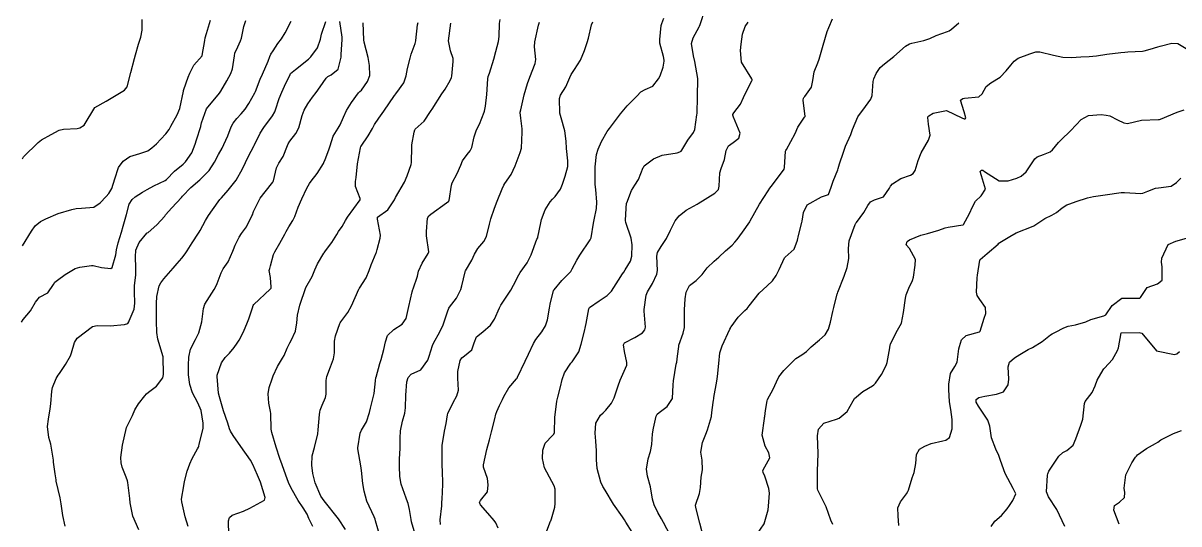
# Model space of a CAD drawing. Header units: metres. Extents: x 298520 to 308411, y 7433745 to 7450750.
# Drawn here: x 304905.3 to 305035.6, y 7438725.1 to 7438781.5 of the extents above; entities that cross this region are included whole.
import ezdxf

# ---------------------------------------------------------------- set-up
doc = ezdxf.new("R2010")
doc.units = ezdxf.units.M
doc.header["$LTSCALE"] = 10
doc.layers.add('Curvas de Nivel 1m', color=11, linetype='Continuous')
doc.layers.add('Curvas de Nivel 5m', color=15, linetype='Continuous')

msp = doc.modelspace()

# ---------------------------------------------------------------- linework, layer by layer
at = {"layer": 'Curvas de Nivel 1m', "flags": 128}
for points, elevation in [([(304964.27, 7438724.02), (304964.8, 7438725.41), (304964.82, 7438725.48), (304964.9, 7438725.7), (304965.29, 7438727.02), (304965.33, 7438727.41), (304965.31, 7438729.03), (304965.22, 7438729.41), (304964.95, 7438729.91), (304964.11, 7438731.42), (304963.9, 7438732.49), (304963.94, 7438733.42), (304964.18, 7438734.23), (304965.01, 7438735.06), (304965.17, 7438735.24), (304965.23, 7438735.41), (304965.29, 7438737.14), (304965.32, 7438737.41), (304965.52, 7438738.95), (304965.61, 7438739.4), (304965.91, 7438740.57), (304966.1, 7438741.4), (304966.37, 7438742.12), (304967.1, 7438743.22), (304967.24, 7438743.39), (304967.98, 7438744.52), (304968.27, 7438745.37), (304968.61, 7438746.83), (304968.76, 7438747.37), (304968.83, 7438747.69), (304969.11, 7438749.36), (304969.18, 7438749.5), (304970.3, 7438750.24), (304971.2, 7438750.84), (304971.68, 7438751.33), (304972.48, 7438752.59), (304972.92, 7438753.31), (304973.05, 7438753.49), (304973.23, 7438753.73), (304973.82, 7438754.72), (304973.95, 7438755.3), (304974.01, 7438756.56), (304973.89, 7438757.3), (304973.3, 7438759.09), (304973.25, 7438759.31), (304973.32, 7438760.71), (304973.37, 7438761.26), (304973.39, 7438761.31), (304973.94, 7438762.7), (304974.32, 7438763.3), (304974.72, 7438763.93), (304975.26, 7438765.29), (304975.3, 7438765.36), (304975.37, 7438765.46), (304976.4, 7438766.27), (304977.39, 7438766.68), (304979.07, 7438766.93), (304979.39, 7438767.03), (304979.52, 7438767.11), (304979.62, 7438767.24), (304980.27, 7438768.37), (304980.9, 7438769.23), (304981.07, 7438769.57), (304981.3, 7438771.22), (304981.32, 7438771.35), (304981.38, 7438773.22), (304981.38, 7438773.3), (304981.42, 7438775.22), (304981.41, 7438775.3), (304981.06, 7438777.22), (304980.91, 7438777.84), (304980.68, 7438779.23), (304980.87, 7438779.9), (304981.56, 7438781.13), (304981.59, 7438781.19), (304981.6, 7438781.22), (304981.63, 7438781.28), (304982.27, 7438783.21)], 737), ([(304905.15, 7438747.86), (304905.35, 7438748.13), (304906.16, 7438749.13), (304906.72, 7438750.11), (304907.19, 7438750.68), (304908.11, 7438751.17), (304908.75, 7438752.08), (304908.93, 7438752.36), (304909.21, 7438752.59), (304910.08, 7438753.21), (304911.22, 7438753.9), (304911.74, 7438754.05), (304913.03, 7438754.23), (304913.23, 7438754.22), (304914.19, 7438754.02), (304915.22, 7438753.88), (304915.36, 7438754.01), (304915.79, 7438755.45), (304915.87, 7438756), (304916.05, 7438756.78), (304916.43, 7438757.99), (304916.62, 7438758.65), (304916.98, 7438759.98), (304917.31, 7438761.14), (304917.62, 7438761.68), (304917.96, 7438761.97), (304918.81, 7438762.48), (304919.33, 7438762.79), (304920.07, 7438763.22), (304921.34, 7438763.82), (304921.5, 7438763.94), (304922.41, 7438764.87), (304923.37, 7438765.65), (304923.51, 7438765.77), (304923.65, 7438765.91), (304924.35, 7438766.93), (304924.74, 7438767.9), (304924.89, 7438768.4), (304925.37, 7438769.89), (304925.38, 7438769.94), (304925.43, 7438770.29), (304926.03, 7438771.88), (304927.46, 7438773.66), (304927.56, 7438773.76), (304927.63, 7438773.86), (304928.3, 7438775.03), (304928.74, 7438775.85), (304928.93, 7438776.41), (304929.16, 7438777.84), (304929.22, 7438778.14), (304929.53, 7438778.86), (304929.85, 7438779.53), (304929.95, 7438779.84), (304930.24, 7438781.15), (304930.46, 7438781.83)], 726), ([(304905.26, 7438766.24), (304905.38, 7438766.46), (304907.04, 7438768.11), (304907.4, 7438768.38), (304908.5, 7438768.99), (304909.41, 7438769.47), (304909.9, 7438769.6), (304911.42, 7438769.67), (304911.74, 7438769.74), (304912.22, 7438770.05), (304913.44, 7438772.03), (304914.71, 7438772.76), (304915.45, 7438773.19), (304916.76, 7438773.99), (304917.08, 7438774.37), (304917.49, 7438775.98), (304917.91, 7438777.57), (304918.01, 7438777.98), (304918.33, 7438779.17), (304918.6, 7438779.97), (304918.76, 7438780.76), (304918.75, 7438781.97)], 724), ([(304910.08, 7438724.87), (304909.82, 7438726.07), (304909.61, 7438727.37), (304909.5, 7438728.07), (304909.08, 7438729.94), (304909.05, 7438730.08), (304908.95, 7438730.75), (304908.78, 7438732.08), (304908.76, 7438732.28), (304908.48, 7438734.09), (304908.24, 7438734.85), (304908.07, 7438736.09), (304908.21, 7438736.9), (304908.39, 7438738.09), (304908.47, 7438738.66), (304908.58, 7438740.08), (304908.65, 7438740.5), (304909.08, 7438741.5), (304909.29, 7438741.87), (304909.43, 7438742.08), (304910.11, 7438743.06), (304910.68, 7438744.06), (304910.8, 7438744.38), (304911.13, 7438745.56), (304911.43, 7438746.06), (304913.15, 7438747.35), (304913.7, 7438747.47), (304915.15, 7438747.44), (304916.75, 7438747.58), (304917.15, 7438747.69), (304917.26, 7438747.87), (304917.31, 7438747.98), (304917.84, 7438749.31), (304917.93, 7438749.97), (304917.89, 7438751.28), (304917.9, 7438751.97), (304918.03, 7438753.15), (304918.06, 7438753.97), (304917.99, 7438755.22), (304918.06, 7438755.97), (304918.42, 7438756.81), (304919.27, 7438757.86), (304919.33, 7438757.9), (304919.43, 7438757.96), (304920.43, 7438758.81), (304921.3, 7438759.8), (304921.36, 7438759.88), (304921.4, 7438759.94), (304922.12, 7438760.74), (304923.2, 7438761.91), (304923.32, 7438762.05), (304924.23, 7438763.01), (304925.26, 7438763.89), (304925.31, 7438763.93), (304925.34, 7438763.96), (304926.32, 7438764.92), (304926.93, 7438765.87), (304927.38, 7438766.73), (304927.78, 7438767.46), (304927.98, 7438767.85), (304928.4, 7438768.86), (304928.78, 7438769.85), (304929, 7438770.27), (304929.43, 7438770.8), (304929.93, 7438771.34), (304930.36, 7438771.83), (304930.8, 7438772.47), (304931.46, 7438773.69), (304931.52, 7438773.82), (304932.06, 7438775.24), (304932.31, 7438775.81), (304932.95, 7438777.24), (304933.16, 7438777.8), (304933.28, 7438778.04), (304933.52, 7438778.43), (304934.07, 7438779.25), (304934.45, 7438779.78), (304934.87, 7438780.46), (304935.56, 7438781.77)], 727), ([(304918.39, 7438724.45), (304917.7, 7438725.97), (304917.4, 7438727.48), (304917.36, 7438727.98), (304917.14, 7438729.78), (304917.09, 7438729.98), (304916.95, 7438730.38), (304916.49, 7438731.52), (304916.38, 7438731.99), (304916.36, 7438732.6), (304916.55, 7438733.99), (304917.01, 7438735.98), (304917.67, 7438737.33), (304917.95, 7438737.97), (304918.35, 7438738.66), (304919.06, 7438739.54), (304919.25, 7438739.77), (304919.47, 7438739.96), (304920.36, 7438740.65), (304921.08, 7438741.58), (304921.15, 7438741.94), (304921.11, 7438743.94), (304920.52, 7438745.95), (304920.4, 7438746.69), (304920.36, 7438747.95), (304920.38, 7438748.74), (304920.38, 7438749.95), (304920.4, 7438750.74), (304920.69, 7438751.95), (304920.86, 7438752.29), (304921.21, 7438752.72), (304922.25, 7438753.92), (304922.69, 7438754.46), (304923.24, 7438755.07), (304923.62, 7438755.54), (304923.85, 7438755.9), (304924.39, 7438756.77), (304925.12, 7438757.89), (304925.17, 7438757.99), (304925.28, 7438758.17), (304925.89, 7438759.29), (304926.23, 7438759.88), (304927.32, 7438761.41), (304927.52, 7438761.66), (304927.69, 7438761.86), (304928.47, 7438762.71), (304929.34, 7438763.84), (304930.07, 7438765.12), (304930.42, 7438765.83), (304930.72, 7438766.48), (304931.39, 7438767.75), (304931.43, 7438767.82), (304932.07, 7438769.15), (304932.46, 7438769.8), (304933.44, 7438771.11), (304933.7, 7438771.53), (304933.81, 7438771.79), (304934.2, 7438773.04), (304934.5, 7438773.78), (304934.81, 7438774.44), (304935.43, 7438775.77), (304935.45, 7438775.81), (304935.49, 7438775.86), (304936.03, 7438776.3), (304937.51, 7438777.5), (304937.64, 7438777.61), (304937.77, 7438777.74), (304938.52, 7438778.74), (304938.85, 7438779.73), (304938.98, 7438780.29), (304939.46, 7438781.72)], 728), ([(304923.94, 7438724.84), (304923.62, 7438725.9), (304923.22, 7438727.59), (304923.21, 7438727.91), (304923.45, 7438729.39), (304923.54, 7438729.9), (304923.82, 7438731.04), (304924.13, 7438731.9), (304924.39, 7438732.48), (304924.99, 7438733.58), (304925.11, 7438733.77), (304925.14, 7438733.89), (304925.2, 7438734.09), (304925.64, 7438735.88), (304925.62, 7438736.48), (304925.4, 7438737.88), (304925.05, 7438738.76), (304924.44, 7438739.9), (304924.13, 7438740.84), (304924, 7438741.9), (304923.98, 7438743.02), (304924.02, 7438743.9), (304924.22, 7438744.79), (304924.76, 7438745.89), (304924.9, 7438746.13), (304925.14, 7438746.65), (304925.49, 7438747.88), (304925.67, 7438749.39), (304925.82, 7438749.88), (304926.88, 7438751.54), (304927.06, 7438751.86), (304927.21, 7438752.21), (304927.65, 7438753.42), (304927.91, 7438753.85), (304928.44, 7438754.64), (304928.99, 7438755.84), (304929.06, 7438756.03), (304929.26, 7438756.52), (304929.68, 7438757.42), (304929.96, 7438757.83), (304930.51, 7438758.6), (304931.13, 7438759.82), (304931.18, 7438759.95), (304931.31, 7438760.3), (304932.08, 7438761.81), (304933.34, 7438763.45), (304933.49, 7438763.64), (304933.56, 7438763.79), (304933.9, 7438765.25), (304934.17, 7438765.78), (304934.64, 7438766.52), (304935.13, 7438767.77), (304935.21, 7438767.96), (304935.4, 7438768.24), (304936.08, 7438769.1), (304936.44, 7438769.75), (304936.81, 7438771.12), (304937.04, 7438771.75), (304937.45, 7438772.46), (304937.98, 7438773.21), (304938.36, 7438773.73), (304938.83, 7438774.37), (304939.49, 7438775.34), (304939.68, 7438775.53), (304940.08, 7438775.71), (304940.86, 7438776.35), (304941.19, 7438777.7), (304941.2, 7438778.02), (304941.31, 7438779.7), (304941.29, 7438779.96), (304941.03, 7438781.71)], 729), ([(304937.99, 7438724.84), (304937.54, 7438725.74), (304937.35, 7438726.2), (304936.9, 7438726.92), (304936.36, 7438727.76), (304935.54, 7438729.16), (304935.25, 7438729.77), (304934.95, 7438730.62), (304934.53, 7438731.77), (304934.27, 7438732.48), (304933.88, 7438733.78), (304933.37, 7438735.43), (304933.3, 7438735.79), (304933.25, 7438737.57), (304933.23, 7438737.79), (304933.05, 7438738.71), (304932.95, 7438739.79), (304933.07, 7438740.5), (304933.4, 7438741.47), (304933.51, 7438741.79), (304934.01, 7438742.86), (304934.59, 7438743.78), (304934.78, 7438744.1), (304935.12, 7438744.93), (304935.39, 7438745.51), (304935.56, 7438745.77), (304936.06, 7438746.85), (304936.19, 7438747.76), (304936.28, 7438748.65), (304936.53, 7438749.75), (304937.2, 7438751.74), (304937.94, 7438753.01), (304938.24, 7438753.73), (304938.53, 7438754.43), (304939.25, 7438755.61), (304939.3, 7438755.68), (304939.33, 7438755.72), (304940.16, 7438756.81), (304940.7, 7438757.71), (304940.91, 7438758.07), (304941.29, 7438758.63), (304941.69, 7438759.31), (304941.92, 7438759.69), (304943.32, 7438761.62), (304943.34, 7438761.65), (304943.35, 7438761.67), (304943.32, 7438761.78), (304942.8, 7438763.14), (304942.81, 7438763.68), (304942.87, 7438764.15), (304943.03, 7438765.68), (304943.39, 7438767.48), (304943.43, 7438767.63), (304943.45, 7438767.67), (304944.23, 7438768.85), (304944.71, 7438769.66), (304944.97, 7438770.11), (304945.43, 7438770.82), (304946.02, 7438771.64), (304947.2, 7438773.37), (304947.38, 7438773.62), (304947.41, 7438773.67), (304947.46, 7438773.73), (304948.27, 7438774.82), (304948.54, 7438775.61), (304948.67, 7438776.44), (304948.98, 7438777.61), (304949.1, 7438778.03), (304949.54, 7438779.26), (304949.61, 7438779.53), (304949.62, 7438779.6), (304949.81, 7438781.35), (304949.87, 7438781.6)], 731), ([(304941.69, 7438724.5), (304940.89, 7438725.7), (304939.26, 7438727.72), (304938.92, 7438728.23), (304938.27, 7438729.73), (304938, 7438730.78), (304937.87, 7438731.74), (304937.94, 7438732.77), (304938.19, 7438733.73), (304938.55, 7438735.26), (304938.6, 7438735.73), (304938.76, 7438737.45), (304938.78, 7438737.72), (304938.82, 7438737.94), (304939.04, 7438738.48), (304939.43, 7438739.34), (304939.5, 7438739.72), (304939.51, 7438741.29), (304939.58, 7438741.72), (304939.99, 7438742.82), (304940.32, 7438743.71), (304940.44, 7438744.38), (304940.46, 7438745.71), (304940.55, 7438746.3), (304941.05, 7438747.7), (304941.08, 7438747.77), (304941.16, 7438747.87), (304941.93, 7438748.93), (304942.37, 7438749.68), (304943.2, 7438751.55), (304943.24, 7438751.63), (304943.26, 7438751.67), (304944.02, 7438752.86), (304944.36, 7438753.66), (304944.58, 7438754.31), (304945.15, 7438755.65), (304945.17, 7438755.73), (304945.26, 7438756.05), (304945.6, 7438757.31), (304945.63, 7438757.65), (304945.3, 7438759.46), (304945.28, 7438759.65), (304945.28, 7438759.67), (304945.3, 7438759.69), (304946.45, 7438760.5), (304947.2, 7438761.63), (304947.33, 7438761.88), (304948.34, 7438763.61), (304948.64, 7438764.32), (304949.09, 7438765.6), (304949.13, 7438765.85), (304949.16, 7438767.6), (304949.18, 7438767.82), (304949.42, 7438769.24), (304949.49, 7438769.53), (304949.54, 7438769.6), (304950.54, 7438770.48), (304951.28, 7438771.58), (304951.34, 7438771.69), (304951.45, 7438771.85), (304952.55, 7438773.56), (304952.91, 7438774.12), (304953.49, 7438775.08), (304953.63, 7438775.4), (304953.67, 7438775.55), (304953.84, 7438777.21), (304953.81, 7438777.55), (304953.53, 7438778.42), (304953.31, 7438779.55), (304953.56, 7438781.55)], 732), ([(304945.6, 7438723.64), (304945.08, 7438725.46), (304945.02, 7438725.65), (304944.9, 7438725.93), (304944.1, 7438727.66), (304943.77, 7438728.82), (304943.65, 7438729.66), (304943.49, 7438731.13), (304943.42, 7438731.67), (304943.08, 7438733.57), (304943.08, 7438733.67), (304943.33, 7438735.35), (304943.47, 7438735.67), (304944.06, 7438736.62), (304944.4, 7438737.66), (304944.52, 7438738.17), (304944.88, 7438739.65), (304944.91, 7438739.8), (304945.08, 7438741.23), (304945.12, 7438741.61), (304945.13, 7438741.65), (304945.55, 7438743.2), (304945.69, 7438743.64), (304946.01, 7438744.75), (304946.19, 7438745.64), (304946.43, 7438746.34), (304947.15, 7438747.02), (304948.06, 7438747.62), (304948.52, 7438748.25), (304948.82, 7438749.61), (304949.2, 7438751.28), (304949.28, 7438751.52), (304949.31, 7438751.6), (304949.79, 7438753.02), (304949.93, 7438753.59), (304950.33, 7438754.5), (304951.02, 7438755.58), (304951.07, 7438755.77), (304950.82, 7438757.58), (304950.8, 7438758.06), (304950.93, 7438759.58), (304951.07, 7438759.82), (304951.31, 7438760.01), (304953.07, 7438761.3), (304953.32, 7438761.48), (304953.35, 7438761.52), (304953.36, 7438761.55), (304953.62, 7438763.27), (304953.71, 7438763.55), (304954.29, 7438764.61), (304954.68, 7438765.54), (304954.89, 7438766.03), (304955.39, 7438766.75), (304955.74, 7438767.17), (304955.92, 7438767.52), (304956.19, 7438768.74), (304956.47, 7438769.52), (304956.78, 7438770.17), (304957.32, 7438771.51), (304957.35, 7438771.61), (304957.45, 7438772.17), (304957.62, 7438773.51), (304957.74, 7438775.25), (304957.78, 7438775.51), (304957.9, 7438775.91), (304958.39, 7438777.5), (304958.65, 7438778.36), (304958.93, 7438779.49), (304959, 7438780.03), (304959.06, 7438781.49), (304959.11, 7438781.95)], 733), ([(304949.64, 7438723.59), (304949.13, 7438725.36), (304949.09, 7438725.6), (304948.9, 7438726.72), (304948.73, 7438727.42), (304948.67, 7438727.6), (304948.52, 7438728.01), (304947.96, 7438729.61), (304947.8, 7438730.47), (304947.77, 7438731.62), (304947.79, 7438732.44), (304947.84, 7438733.62), (304947.84, 7438734.77), (304947.89, 7438735.62), (304948.12, 7438736.71), (304948.37, 7438737.61), (304948.45, 7438738.2), (304948.49, 7438739.61), (304948.59, 7438741.12), (304948.73, 7438741.61), (304949.09, 7438741.97), (304950.19, 7438742.49), (304950.96, 7438743.58), (304951, 7438743.68), (304951.11, 7438744), (304951.49, 7438745.21), (304951.66, 7438745.57), (304952.27, 7438746.69), (304952.69, 7438747.56), (304952.82, 7438747.89), (304953.17, 7438749.01), (304953.32, 7438749.41), (304953.4, 7438749.55), (304954.18, 7438750.55), (304954.67, 7438751.54), (304954.79, 7438751.95), (304955.18, 7438753.53), (304955.19, 7438753.56), (304955.22, 7438753.62), (304955.92, 7438754.85), (304956.24, 7438755.52), (304956.62, 7438756.16), (304957.27, 7438756.93), (304957.57, 7438757.51), (304957.9, 7438758.9), (304958.08, 7438759.5), (304958.5, 7438760.68), (304958.77, 7438761.49), (304959.34, 7438762.86), (304959.53, 7438763.29), (304959.66, 7438763.48), (304960.36, 7438764.47), (304960.81, 7438765.47), (304961.39, 7438766.97), (304961.51, 7438767.46), (304961.61, 7438769.27), (304961.6, 7438769.46), (304961.59, 7438769.62), (304961.44, 7438770.84), (304961.38, 7438771.46), (304961.39, 7438771.52), (304961.45, 7438771.77), (304961.83, 7438773.45), (304962.2, 7438774.73), (304962.48, 7438775.45), (304963.08, 7438777), (304963.13, 7438777.44), (304962.98, 7438778.89), (304963.02, 7438779.44), (304963.44, 7438781.31), (304963.47, 7438781.43), (304963.57, 7438781.65)], 734), ([(304958.88, 7438724.64), (304958.63, 7438725.22), (304958.44, 7438725.49), (304957.73, 7438726.32), (304956.91, 7438727.26), (304956.8, 7438727.51), (304956.81, 7438727.62), (304956.92, 7438727.75), (304957.7, 7438728.73), (304957.77, 7438729.5), (304957.68, 7438730.23), (304957.26, 7438731.51), (304957.25, 7438731.79), (304957.62, 7438733.5), (304957.9, 7438734.6), (304958.16, 7438735.49), (304958.51, 7438736.97), (304958.65, 7438737.49), (304958.75, 7438737.77), (304959.05, 7438738.44), (304959.4, 7438739.14), (304959.55, 7438739.48), (304960.11, 7438740.43), (304960.98, 7438741.46), (304961.03, 7438741.52), (304961.08, 7438741.65), (304961.94, 7438743.45), (304962.32, 7438744.24), (304962.86, 7438745.43), (304963.14, 7438745.88), (304963.83, 7438746.74), (304964.23, 7438747.42), (304964.47, 7438748.11), (304964.69, 7438749.41), (304964.75, 7438749.86), (304965.15, 7438751.41), (304965.17, 7438751.44), (304965.2, 7438751.48), (304966.09, 7438752.53), (304966.94, 7438753.39), (304967.07, 7438753.55), (304967.23, 7438753.87), (304967.78, 7438754.84), (304968.12, 7438755.38), (304969.27, 7438757.12), (304969.35, 7438757.28), (304969.37, 7438757.36), (304969.64, 7438759.02), (304969.71, 7438759.36), (304970, 7438760.67), (304970.02, 7438761.35), (304969.89, 7438762.8), (304969.84, 7438763.36), (304969.82, 7438764.9), (304969.84, 7438765.36), (304969.99, 7438766.75), (304970.16, 7438767.35), (304970.55, 7438768.2), (304971.18, 7438769.34), (304971.28, 7438769.49), (304971.43, 7438769.68), (304972.68, 7438771.32), (304973.45, 7438772.24), (304973.99, 7438772.77), (304974.51, 7438773.3), (304974.97, 7438773.79), (304975.47, 7438774.06), (304976.32, 7438774.45), (304976.97, 7438775.28), (304977.16, 7438775.61), (304977.51, 7438776.57), (304977.62, 7438777.27), (304977.62, 7438777.37), (304977.52, 7438777.8), (304977.14, 7438779.27), (304977.12, 7438779.69), (304977.29, 7438781.27), (304977.34, 7438781.49), (304977.57, 7438782.12)], 736), ([(304973.99, 7438724.19), (304973.3, 7438725.31), (304973.15, 7438725.57), (304972.9, 7438725.92), (304971.89, 7438727.33), (304970.94, 7438728.9), (304970.69, 7438729.34), (304970.47, 7438729.82), (304970.06, 7438731.35), (304970, 7438732.32), (304969.98, 7438733.35), (304969.91, 7438734.44), (304969.82, 7438735.35), (304969.92, 7438736.46), (304970.44, 7438737.35), (304970.74, 7438737.64), (304971.04, 7438737.93), (304971.67, 7438738.71), (304971.97, 7438739.33), (304972.44, 7438740.69), (304972.66, 7438741.32), (304973.09, 7438742.33), (304973.39, 7438743.01), (304973.41, 7438743.31), (304973.12, 7438744.55), (304973.04, 7438745.31), (304973.14, 7438745.53), (304974.32, 7438746.12), (304975.15, 7438746.65), (304975.44, 7438747), (304975.52, 7438747.29), (304975.36, 7438749.1), (304975.37, 7438749.29), (304975.58, 7438750.9), (304975.73, 7438751.28), (304976.3, 7438752.19), (304976.79, 7438753.27), (304976.84, 7438753.66), (304976.8, 7438755.27), (304976.85, 7438755.68), (304977.26, 7438756.36), (304977.86, 7438757.26), (304978.32, 7438758.23), (304978.86, 7438759.25), (304979.31, 7438759.81), (304980.1, 7438760.45), (304981.32, 7438761.15), (304981.44, 7438761.22), (304983.34, 7438762.4), (304983.73, 7438762.8), (304983.8, 7438763.19), (304983.89, 7438764.66), (304984.05, 7438765.18), (304984.4, 7438766.17), (304984.61, 7438767.18), (304984.87, 7438767.7), (304985.4, 7438768.09), (304986.01, 7438768.57), (304986.17, 7438769.16), (304985.44, 7438770.93), (304985.35, 7438771.17), (304985.35, 7438771.26), (304985.45, 7438771.43), (304986.2, 7438772.41), (304986.57, 7438773.16), (304986.84, 7438773.79), (304987.49, 7438775.03), (304987.53, 7438775.11), (304987.54, 7438775.15), (304987.54, 7438775.19), (304987.49, 7438775.25), (304986.34, 7438777.16), (304986.22, 7438778.47), (304986.3, 7438779.16), (304986.43, 7438780.28), (304986.76, 7438781.16), (304987.07, 7438781.65)], 738), ([(304978.29, 7438723.83), (304977.55, 7438725.26), (304977.32, 7438725.69), (304976.9, 7438726.41), (304976.47, 7438727.27), (304976.31, 7438727.89), (304976.07, 7438729.28), (304975.73, 7438730.51), (304975.62, 7438731.28), (304975.82, 7438732.44), (304976.08, 7438733.28), (304976.22, 7438734.05), (304976.28, 7438735.28), (304976.39, 7438735.91), (304976.72, 7438737.27), (304976.83, 7438737.48), (304977.04, 7438737.68), (304977.95, 7438738.35), (304978.54, 7438739.25), (304978.63, 7438740.8), (304978.66, 7438741.25), (304978.98, 7438743.12), (304979, 7438743.24), (304979.02, 7438743.33), (304979.11, 7438744.02), (304979.25, 7438745.12), (304979.28, 7438745.24), (304979.77, 7438746.61), (304979.9, 7438747.23), (304979.9, 7438748.51), (304979.89, 7438749.23), (304979.97, 7438750.46), (304980.1, 7438751.23), (304980.46, 7438751.97), (304981.22, 7438752.55), (304981.91, 7438753.21), (304982.46, 7438753.98), (304983.25, 7438754.73), (304983.51, 7438754.93), (304983.79, 7438755.18), (304984.54, 7438755.9), (304985.27, 7438756.54), (304985.59, 7438756.85), (304985.85, 7438757.16), (304986.45, 7438757.99), (304987.25, 7438759.15), (304987.27, 7438759.19), (304987.3, 7438759.27), (304988.36, 7438761.13), (304989.34, 7438762.63), (304989.53, 7438762.93), (304989.66, 7438763.12), (304990.4, 7438764.07), (304991.13, 7438765.1), (304991.19, 7438765.29), (304991.28, 7438767.1), (304991.31, 7438767.19), (304991.39, 7438767.31), (304992.37, 7438769.09), (304992.67, 7438769.83), (304993.44, 7438770.94), (304993.5, 7438771.02), (304993.51, 7438771.07), (304993.45, 7438771.62), (304993.27, 7438772.88), (304993.32, 7438773.07), (304993.37, 7438773.17), (304993.47, 7438773.28), (304994.21, 7438774.33), (304994.38, 7438775.06), (304994.52, 7438776.04), (304994.93, 7438777.06), (304995.1, 7438777.48), (304995.53, 7438779.05), (304995.99, 7438780.61), (304996.16, 7438781.04), (304996.57, 7438782.04)], 739), ([(304988.07, 7438723.94), (304988.89, 7438725.12), (304989.34, 7438726.69), (304989.38, 7438727.12), (304989.47, 7438728.58), (304989.42, 7438729.12), (304988.96, 7438730.49), (304988.76, 7438730.92), (304988.74, 7438731.12), (304988.97, 7438731.54), (304989.54, 7438732.55), (304989.4, 7438733.12), (304988.99, 7438733.89), (304988.67, 7438735.13), (304988.91, 7438737), (304988.94, 7438737.12), (304988.95, 7438737.2), (304989.04, 7438737.9), (304989.21, 7438738.97), (304989.25, 7438739.12), (304989.9, 7438740.29), (304990.27, 7438741.11), (304990.52, 7438741.68), (304991.1, 7438742.4), (304991.45, 7438742.74), (304991.77, 7438743.09), (304992.46, 7438743.74), (304993.12, 7438744.18), (304993.64, 7438744.56), (304994.19, 7438745.06), (304995.14, 7438745.87), (304995.76, 7438746.43), (304996.12, 7438747.04), (304996.35, 7438747.85), (304996.61, 7438749.04), (304996.72, 7438749.5), (304997.13, 7438751.03), (304997.14, 7438751.09), (304997.2, 7438751.24), (304997.9, 7438753.02), (304998.24, 7438754.02), (304998.42, 7438755.01), (304998.39, 7438756.14), (304998.47, 7438757.01), (304999.16, 7438758.87), (304999.23, 7438759), (304999.29, 7438759.09), (305000.11, 7438760.2), (305000.58, 7438760.99), (305000.89, 7438761.42), (305001.33, 7438761.64), (305002.34, 7438761.97), (305003.03, 7438762.96), (305003.13, 7438763.18), (305003.35, 7438763.45), (305004.29, 7438764.02), (305005.37, 7438764.42), (305005.68, 7438764.61), (305005.89, 7438764.92), (305006.23, 7438766.07), (305006.59, 7438766.92), (305007.41, 7438768.37), (305007.6, 7438768.91), (305007.43, 7438770.17), (305007.34, 7438770.91), (305007.35, 7438771), (305007.44, 7438771.09), (305007.95, 7438771.4), (305009.45, 7438771.7), (305011.16, 7438770.86), (305011.44, 7438770.74), (305011.54, 7438770.76), (305011.62, 7438770.86), (305011.45, 7438771.53), (305011.01, 7438772.86), (305011.27, 7438773.06), (305011.47, 7438773.1), (305013.08, 7438773.23), (305013.47, 7438773.57), (305013.91, 7438774.41), (305014.43, 7438774.83), (305015.5, 7438775.47), (305016.16, 7438776.15), (305016.68, 7438776.8), (305017.07, 7438777.24), (305017.52, 7438777.6), (305018.84, 7438778.09), (305019.53, 7438778.3), (305019.97, 7438778.31), (305021.52, 7438777.93), (305022.55, 7438777.71), (305023.52, 7438777.67), (305024.57, 7438777.75), (305025.52, 7438777.78), (305026.35, 7438777.85), (305027.53, 7438778.03), (305029.11, 7438778.23), (305029.53, 7438778.27), (305029.87, 7438778.3), (305031.53, 7438778.38), (305031.74, 7438778.41), (305032.4, 7438778.61), (305033.25, 7438778.89), (305033.54, 7438778.96), (305034.85, 7438779.28), (305035.54, 7438779.26), (305036.64, 7438778.56)], 741), ([(304996.61, 7438725.03), (304996.39, 7438725.55), (304995.87, 7438727.04), (304994.94, 7438728.9), (304994.91, 7438729.05), (304994.9, 7438730.99), (304994.9, 7438731.05), (304994.98, 7438733.05), (304994.9, 7438735.05), (304995.02, 7438735.79), (304995.6, 7438736.47), (304997.03, 7438736.91), (304997.34, 7438737.03), (304998.26, 7438737.79), (304998.9, 7438739), (304999.07, 7438739.26), (305000.02, 7438740.04), (305001.08, 7438740.68), (305001.26, 7438740.8), (305001.44, 7438740.98), (305002.11, 7438741.96), (305002.65, 7438742.96), (305002.76, 7438743.31), (305003.07, 7438744.96), (305003.07, 7438745.02), (305003.14, 7438745.42), (305003.92, 7438746.95), (305004.36, 7438747.74), (305004.61, 7438748.94), (305004.81, 7438750.55), (305004.9, 7438750.93), (305005.21, 7438751.67), (305005.62, 7438752.53), (305005.71, 7438752.93), (305005.91, 7438754.26), (305005.94, 7438754.92), (305005.26, 7438756.13), (305004.9, 7438756.57), (305005.01, 7438756.93), (305005.28, 7438757.14), (305006.55, 7438757.64), (305007.28, 7438757.84), (305008.59, 7438758.2), (305009.29, 7438758.46), (305009.61, 7438758.56), (305011.29, 7438758.83), (305011.32, 7438758.83), (305011.35, 7438758.86), (305012.05, 7438760.11), (305012.36, 7438760.85), (305012.7, 7438761.47), (305013.34, 7438762.1), (305013.82, 7438762.83), (305013.37, 7438764.35), (305013.25, 7438764.84), (305013.37, 7438764.98), (305013.53, 7438764.99), (305013.71, 7438764.83), (305015.36, 7438763.79), (305016.39, 7438763.77), (305017.36, 7438764.07), (305017.85, 7438764.3), (305018.41, 7438764.77), (305019.39, 7438766.24), (305019.66, 7438766.49), (305020.38, 7438766.75), (305021.11, 7438767.03), (305021.4, 7438767.28), (305022.05, 7438768.09), (305022.72, 7438768.73), (305023.08, 7438769.06), (305023.42, 7438769.4), (305024.07, 7438770.07), (305024.64, 7438770.7), (305025.45, 7438771.15), (305026.88, 7438771.25), (305027.45, 7438771.19), (305027.87, 7438771.09), (305028.71, 7438770.65), (305029.44, 7438770.3), (305029.86, 7438770.22), (305031.44, 7438770.62), (305033.36, 7438770.68), (305033.44, 7438770.68), (305033.56, 7438770.71), (305035.45, 7438771.5), (305036.23, 7438771.78)], 742), ([(305004.05, 7438724.94), (305003.98, 7438726.02), (305003.96, 7438726.94), (305004.27, 7438727.59), (305004.94, 7438728.51), (305005.1, 7438728.77), (305005.16, 7438728.93), (305005.58, 7438730.3), (305005.78, 7438730.92), (305005.97, 7438731.92), (305006.06, 7438732.92), (305006.39, 7438733.52), (305007, 7438733.87), (305007.71, 7438734.19), (305009.01, 7438734.48), (305009.35, 7438734.54), (305009.79, 7438734.87), (305010.08, 7438735.81), (305010.09, 7438736.87), (305009.93, 7438737.99), (305009.78, 7438738.87), (305009.7, 7438740.25), (305009.7, 7438740.87), (305009.91, 7438742.06), (305010.39, 7438742.87), (305010.63, 7438743.34), (305010.85, 7438744.86), (305010.89, 7438745.11), (305011.14, 7438745.84), (305011.66, 7438746.34), (305013.15, 7438746.77), (305013.24, 7438746.84), (305013.7, 7438748.31), (305013.86, 7438748.83), (305013.85, 7438749.49), (305013.2, 7438750.4), (305012.89, 7438750.84), (305012.82, 7438751.24), (305012.89, 7438752.84), (305012.93, 7438753.14), (305013.2, 7438754.84), (305013.22, 7438754.88), (305013.25, 7438754.91), (305014.01, 7438755.58), (305015.27, 7438756.63), (305015.35, 7438756.73), (305015.45, 7438756.81), (305016.57, 7438757.51), (305017.28, 7438757.91), (305019.2, 7438758.67), (305019.29, 7438758.69), (305019.34, 7438758.71), (305019.4, 7438758.76), (305020.54, 7438759.51), (305021.31, 7438759.9), (305021.84, 7438760.21), (305022.5, 7438760.73), (305022.99, 7438761.06), (305023.33, 7438761.19), (305024.06, 7438761.44), (305025.33, 7438761.86), (305026.02, 7438762), (305027.34, 7438762.2), (305029.14, 7438762.45), (305029.34, 7438762.46), (305029.52, 7438762.46), (305031.34, 7438762.35), (305031.58, 7438762.38), (305032.14, 7438762.61), (305033, 7438762.95), (305033.35, 7438763), (305034.77, 7438763.16), (305035.36, 7438763.57), (305035.87, 7438764.06)], 743), ([(305014.46, 7438724.82), (305014.9, 7438725.43), (305015.66, 7438726.05), (305016.27, 7438726.8), (305016.53, 7438727.19), (305016.93, 7438727.75), (305017.24, 7438728.49), (305017.12, 7438728.79), (305016.95, 7438729.09), (305016.04, 7438730.8), (305015.52, 7438732.26), (305015.33, 7438732.81), (305014.99, 7438733.53), (305014.52, 7438734.82), (305014.32, 7438736.11), (305014.1, 7438736.82), (305013.06, 7438738.39), (305012.8, 7438738.84), (305012.77, 7438739.14), (305013.07, 7438739.35), (305013.76, 7438739.52), (305015.07, 7438739.72), (305015.88, 7438740), (305016.4, 7438740.8), (305016.46, 7438741.43), (305016.39, 7438742.8), (305016.56, 7438743.35), (305017.12, 7438743.83), (305017.71, 7438744.2), (305018.66, 7438744.77), (305019.14, 7438745.01), (305020.23, 7438745.66), (305021.15, 7438746.42), (305021.34, 7438746.55), (305021.73, 7438746.73), (305022.68, 7438747.2), (305023.16, 7438747.38), (305023.98, 7438747.53), (305025.16, 7438747.89), (305025.71, 7438748.14), (305027.17, 7438748.56), (305027.26, 7438748.59), (305027.41, 7438748.67), (305028.11, 7438749.74), (305029.2, 7438750.54), (305029.28, 7438750.56), (305031.2, 7438750.57), (305031.25, 7438750.57), (305031.33, 7438750.62), (305032.06, 7438751.77), (305033.22, 7438752.17), (305033.77, 7438752.59), (305033.75, 7438754.09), (305033.67, 7438754.59), (305033.71, 7438755.05), (305034.44, 7438756.58), (305035.28, 7438756.98), (305036.5, 7438757.33)], 744), ([(305028.9, 7438725.08), (305028.3, 7438726.66), (305028.38, 7438727.2), (305028.93, 7438727.58), (305029.49, 7438728.09), (305029.53, 7438728.64), (305029.46, 7438729.16), (305029.65, 7438730.64), (305030.35, 7438732.01), (305030.75, 7438732.62), (305030.85, 7438732.76), (305030.99, 7438732.88), (305031.99, 7438733.61), (305033.01, 7438734.17), (305033.27, 7438734.33), (305033.59, 7438734.59), (305035.02, 7438735.31), (305035.94, 7438735.64)], 746)]:
    msp.add_lwpolyline(points, dxfattribs=dict(at, elevation=elevation))
at = {"layer": 'Curvas de Nivel 5m', "flags": 128}
for points, elevation in [([(304905.26, 7438756.45), (304906.28, 7438758.11), (304906.7, 7438758.69), (304907.29, 7438759.18), (304907.89, 7438759.5), (304909.3, 7438760.08), (304910.83, 7438760.55), (304911.31, 7438760.65), (304911.93, 7438760.68), (304913.31, 7438760.8), (304914.02, 7438761.31), (304914.71, 7438762.02), (304915.01, 7438762.33), (304915.33, 7438762.9), (304915.67, 7438764.01), (304916.1, 7438765.26), (304916.62, 7438765.99), (304917.38, 7438766.51), (304918.49, 7438766.86), (304919.38, 7438767.16), (304919.86, 7438767.48), (304920.38, 7438767.95), (304920.87, 7438768.47), (304921.41, 7438769.05), (304921.79, 7438769.56), (304921.99, 7438769.93), (304922.71, 7438771.2), (304923.02, 7438771.92), (304923.42, 7438773.87), (304923.42, 7438773.91), (304923.43, 7438773.94), (304923.47, 7438774.05), (304923.95, 7438775.44), (304924.14, 7438775.9), (304924.59, 7438776.81), (304925.51, 7438777.84), (304925.54, 7438777.89), (304925.82, 7438779.6), (304925.88, 7438779.88), (304926.03, 7438780.36), (304926.45, 7438781.88)], 725), ([(304928.52, 7438723.85), (304928.51, 7438725.47), (304928.59, 7438725.84), (304928.9, 7438726.09), (304930.17, 7438726.55), (304930.9, 7438726.87), (304932.56, 7438727.8), (304932.63, 7438728.08), (304932.09, 7438729.8), (304931.77, 7438730.62), (304931.24, 7438731.82), (304930.97, 7438732.28), (304929.88, 7438733.83), (304929.01, 7438735.08), (304928.72, 7438735.55), (304928.61, 7438735.84), (304928.4, 7438736.47), (304927.94, 7438737.85), (304927.47, 7438739.45), (304927.38, 7438739.86), (304927.21, 7438741.73), (304927.22, 7438741.86), (304927.7, 7438743.25), (304928.12, 7438743.85), (304928.6, 7438744.36), (304929.12, 7438745), (304929.48, 7438745.48), (304929.7, 7438745.83), (304930.2, 7438746.77), (304930.64, 7438747.83), (304930.77, 7438748.21), (304931.18, 7438749.46), (304931.27, 7438749.73), (304931.35, 7438749.82), (304933.2, 7438751.55), (304933.3, 7438751.69), (304933.32, 7438751.79), (304933.21, 7438752.87), (304933.09, 7438753.66), (304933.11, 7438753.79), (304933.14, 7438753.88), (304933.23, 7438754.18), (304933.56, 7438755.48), (304933.7, 7438755.79), (304934.29, 7438756.76), (304934.83, 7438757.77), (304934.98, 7438758.07), (304935.29, 7438758.59), (304935.75, 7438759.31), (304935.96, 7438759.76), (304936.35, 7438760.79), (304936.76, 7438761.75), (304937.34, 7438762.96), (304937.61, 7438763.47), (304937.81, 7438763.74), (304938.5, 7438764.59), (304939.19, 7438765.72), (304939.25, 7438765.85), (304939.38, 7438766.16), (304939.82, 7438767.28), (304939.96, 7438767.71), (304940.31, 7438768.81), (304940.84, 7438769.71), (304941.07, 7438770.07), (304941.44, 7438770.93), (304941.8, 7438771.69), (304942.36, 7438772.59), (304943.15, 7438773.67), (304943.31, 7438773.83), (304943.47, 7438773.98), (304944.17, 7438774.97), (304944.41, 7438775.66), (304944.39, 7438776.77), (304944.24, 7438777.66), (304943.8, 7438779.4), (304943.76, 7438779.67), (304943.66, 7438781.57)], 730), ([(304952.38, 7438725.05), (304952.37, 7438725.56), (304952.53, 7438727.17), (304952.56, 7438727.56), (304952.58, 7438727.89), (304952.66, 7438729.55), (304952.61, 7438731.21), (304952.58, 7438731.56), (304952.6, 7438733.17), (304952.59, 7438733.56), (304952.58, 7438733.96), (304952.84, 7438735.55), (304953.02, 7438736.43), (304953.18, 7438737.4), (304953.23, 7438737.55), (304953.82, 7438738.78), (304954.25, 7438739.54), (304954.42, 7438740.19), (304954.36, 7438741.54), (304954.35, 7438742.28), (304954.6, 7438743.54), (304954.81, 7438743.83), (304955.11, 7438744.05), (304955.92, 7438744.72), (304956.19, 7438745.52), (304956.45, 7438746.21), (304957.15, 7438746.77), (304958.03, 7438747.5), (304958.47, 7438748.18), (304959.04, 7438749.48), (304959.19, 7438749.75), (304959.89, 7438750.78), (304960.32, 7438751.47), (304960.64, 7438752.03), (304961.22, 7438753.19), (304961.39, 7438753.46), (304962.16, 7438754.52), (304962.6, 7438755.44), (304963.27, 7438757.19), (304963.35, 7438757.35), (304963.38, 7438757.43), (304963.69, 7438759.03), (304963.79, 7438759.43), (304964.21, 7438760.52), (304964.75, 7438761.42), (304965.02, 7438761.72), (304965.33, 7438762.01), (304965.92, 7438762.82), (304966.15, 7438763.4), (304966.45, 7438764.3), (304966.74, 7438765.4), (304966.75, 7438766.03), (304966.6, 7438767.4), (304966.58, 7438768.23), (304966.42, 7438769.4), (304965.98, 7438770.87), (304965.85, 7438771.41), (304965.8, 7438773.06), (304965.91, 7438773.41), (304966.51, 7438774.37), (304966.97, 7438775.4), (304967.14, 7438775.75), (304967.5, 7438776.32), (304968.18, 7438777.38), (304968.62, 7438778.47), (304968.93, 7438779.37), (304969.07, 7438779.83), (304969.43, 7438781.36), (304969.57, 7438781.67)], 735), ([(304981.91, 7438724.17), (304981.64, 7438725.21), (304981.17, 7438726.95), (304981.16, 7438727.22), (304981.6, 7438728.54), (304981.71, 7438729.21), (304981.77, 7438730.39), (304981.93, 7438731.21), (304981.88, 7438732.3), (304981.74, 7438733.21), (304981.92, 7438734.29), (304982.3, 7438735.21), (304982.5, 7438735.73), (304982.93, 7438737.2), (304982.95, 7438737.29), (304983.04, 7438737.98), (304983.19, 7438739.06), (304983.2, 7438739.2), (304983.2, 7438739.34), (304983.54, 7438741.19), (304983.63, 7438741.73), (304983.76, 7438743.19), (304983.9, 7438744.41), (304984.15, 7438745.18), (304985.02, 7438747.04), (304985.07, 7438747.17), (304985.09, 7438747.23), (304985.16, 7438747.33), (304985.94, 7438748.4), (304986.72, 7438749.15), (304986.96, 7438749.38), (304987.19, 7438749.67), (304988.32, 7438751.13), (304989.21, 7438751.93), (304989.84, 7438752.49), (304990.24, 7438753.11), (304990.56, 7438753.78), (304991.19, 7438755.1), (304991.22, 7438755.13), (304991.25, 7438755.16), (304992.26, 7438756.09), (304992.66, 7438757.09), (304992.74, 7438757.62), (304993.13, 7438759.08), (304993.16, 7438759.22), (304993.31, 7438760.19), (304993.75, 7438761.07), (304995.33, 7438761.98), (304996.14, 7438762.24), (304996.44, 7438763.04), (304996.65, 7438763.74), (304997.18, 7438765.03), (304997.23, 7438765.18), (304997.38, 7438765.68), (304997.81, 7438767.02), (304998.05, 7438767.67), (304998.64, 7438769.01), (304998.86, 7438769.57), (304999.44, 7438771), (305000.32, 7438772.13), (305000.91, 7438772.99), (305001.05, 7438773.4), (305001.17, 7438774.98), (305001.23, 7438775.25), (305001.5, 7438775.87), (305001.95, 7438776.53), (305002.46, 7438776.97), (305003.52, 7438777.79), (305004.83, 7438778.94), (305005.26, 7438779.21), (305005.54, 7438779.3), (305006.88, 7438779.58), (305007.55, 7438779.82), (305008.29, 7438780.16), (305009.56, 7438780.59), (305009.76, 7438780.68), (305010.01, 7438780.88), (305010.85, 7438781.59)], 740), ([(305022.77, 7438724.84), (305021.89, 7438726.73), (305020.93, 7438728.16), (305020.71, 7438728.74), (305020.83, 7438730.61), (305020.85, 7438730.74), (305020.97, 7438731.07), (305021.65, 7438732.06), (305022.1, 7438732.73), (305022.56, 7438733.15), (305022.99, 7438733.39), (305023.72, 7438733.99), (305024.03, 7438734.7), (305024.59, 7438736.25), (305024.75, 7438736.69), (305024.8, 7438736.93), (305024.99, 7438738.69), (305025.06, 7438738.89), (305025.85, 7438739.91), (305026.2, 7438740.68), (305026.43, 7438741.33), (305027.1, 7438742.48), (305027.18, 7438742.59), (305027.25, 7438742.67), (305028.14, 7438743.64), (305028.71, 7438744.65), (305028.82, 7438744.97), (305029.15, 7438746.65), (305031.15, 7438746.67), (305031.45, 7438746.62), (305033.13, 7438744.6), (305035.13, 7438744.2), (305035.42, 7438744.28), (305035.71, 7438744.56)], 745)]:
    msp.add_lwpolyline(points, dxfattribs=dict(at, elevation=elevation))

doc.saveas('drawing.dxf')
